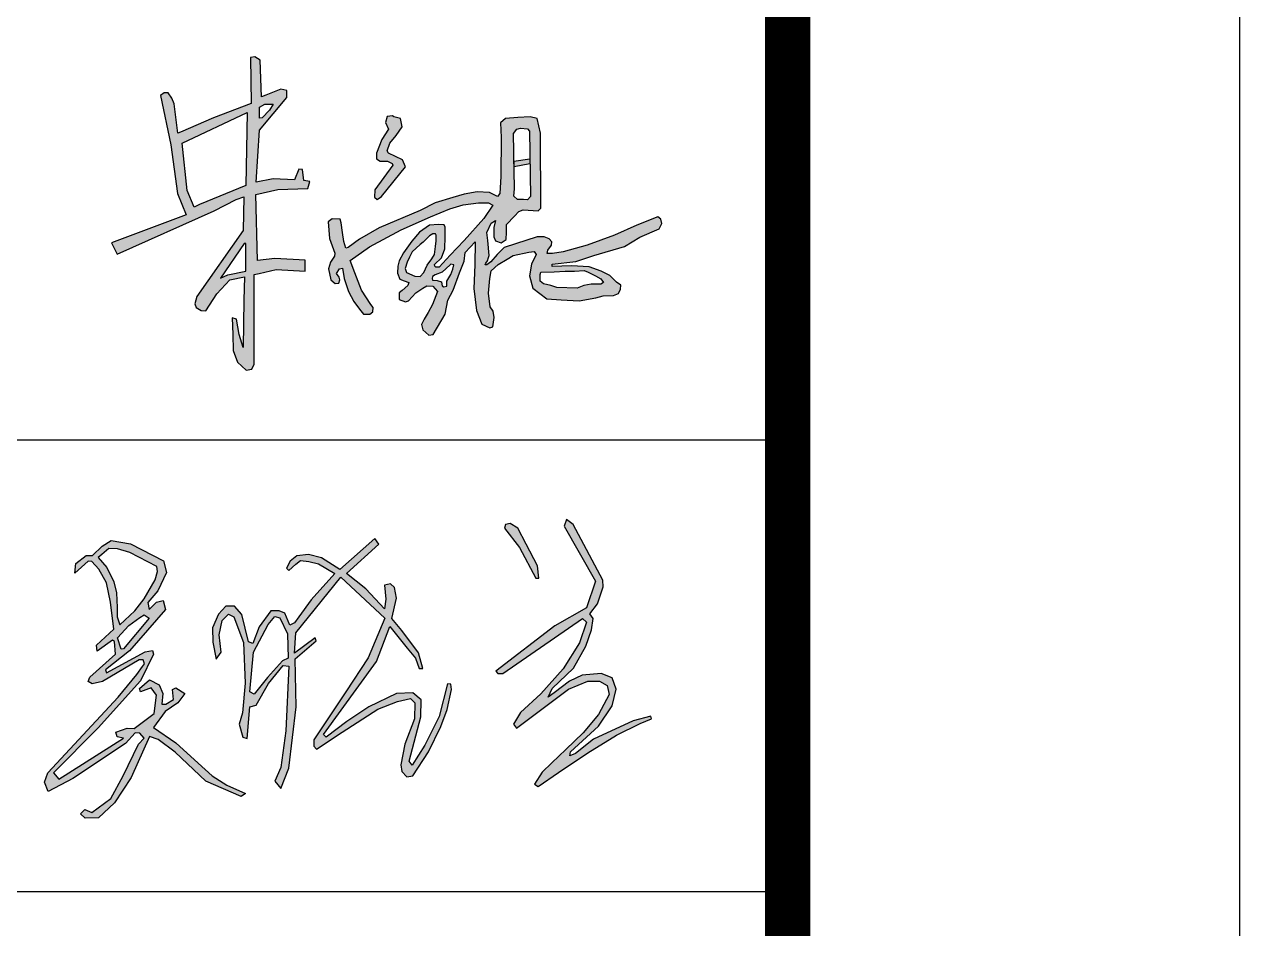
# Model space of a CAD drawing. Extents: x 1162612 to 1711260, y -157368 to 197905.
# Drawn here: x 1675949 to 1678638, y 175086 to 177089 of the extents above; entities that cross this region are included whole.
import ezdxf

# ---------------------------------------------------------------- set-up
doc = ezdxf.new("R2010")
doc.units = 0
doc.header["$LTSCALE"] = 1000
doc.header["$MEASUREMENT"] = 0
doc.layers.get('0').update_dxf_attribs({"linetype": 'CONTINUOUS'})
doc.layers.add('PUB_TITLE', color=4, linetype='CONTINUOUS')
doc.layers.add('TEL_TITLE', color=7, linetype='CONTINUOUS')

msp = doc.modelspace()

# ---------------------------------------------------------------- hatches: boundary and pattern name
h = msp.add_hatch(color=7)
h.paths.add_polyline_path([(1676461.5, 176712.2), (1676509.8, 176722.9), (1676576.2, 176725.3), (1676580.6, 176741), (1676567.2, 176743), (1676564.6, 176767.7), (1676556.8, 176767.8), (1676546.9, 176744.2), (1676499.4, 176746.9), (1676462.4, 176739.1), (1676469.2, 176854.8), (1676529.7, 176926.9), (1676530, 176941.9), (1676516.3, 176945.1), (1676483.1, 176931.6), (1676473.7, 176927.9), (1676471.2, 177009.7), (1676459, 177016.9), (1676449.8, 177015.2), (1676451.3, 176913.7), (1676367.6, 176882.1), (1676294.5, 176850.1), (1676288.7, 176848.1), (1676280.3, 176912.4), (1676275.2, 176925), (1676267.4, 176936.8), (1676258.3, 176937.4), (1676250.6, 176931.5), (1676273.3, 176822), (1676287.7, 176714.3), (1676307.2, 176667), (1676142.2, 176605.2), (1676154.7, 176579.7), (1676369, 176675.5), (1676417.8, 176700.7), (1676435.1, 176706.5), (1676433.1, 176632.6), (1676330.5, 176486), (1676326.4, 176470), (1676329.1, 176462), (1676340.1, 176455.2), (1676350.5, 176454.3), (1676374.7, 176492.4), (1676404.1, 176523), (1676436.6, 176530), (1676434.7, 176477.8), (1676433, 176372.9), (1676424.1, 176401.7), (1676418.7, 176436.2), (1676409.2, 176439), (1676410.2, 176402.3), (1676411.2, 176366.3), (1676421.1, 176340.7), (1676439.6, 176323), (1676452.2, 176325.1), (1676458, 176336.2), (1676457.3, 176534.5), (1676469, 176537), (1676506.3, 176546), (1676570.2, 176542.5), (1676570.2, 176566.3), (1676503.5, 176570), (1676465.3, 176565.9)])
h.paths.add_polyline_path([(1676439, 176731.6), (1676336.4, 176689.8), (1676324.7, 176684.1), (1676309.5, 176720.7), (1676298.3, 176825.7), (1676442.2, 176893.3)], flags=16)
h.paths.add_polyline_path([(1676439, 176603.3), (1676439, 176542.1), (1676399.5, 176534.3), (1676383.1, 176526.7), (1676435.5, 176603.3)], flags=16)
h.paths.add_polyline_path([(1676469.2, 176881), (1676469.2, 176905.4), (1676481.1, 176911.9), (1676500, 176911.9), (1676491.7, 176898.5), (1676475.1, 176881.4)], flags=16)
h = msp.add_hatch(color=7)
h.paths.add_polyline_path([(1677052.8, 176678.1), (1677086.4, 176676.1), (1677092.3, 176681.9), (1677091, 176848), (1677084, 176880.5), (1677068, 176884), (1677040.9, 176882.7), (1677013.8, 176879.9), (1677002.4, 176870.8), (1677004.3, 176838.5), (1677003.8, 176751.5), (1677001.1, 176714.3), (1676996.4, 176707.3), (1676978.6, 176716.7), (1676951, 176718.2), (1676922.3, 176712.7), (1676896.9, 176705.5), (1676858.5, 176693.5), (1676824.9, 176676.8), (1676734.1, 176638.1), (1676690.8, 176613.3), (1676666, 176594.8), (1676660.8, 176593), (1676656.1, 176608.1), (1676653.2, 176627.6), (1676650.1, 176649.3), (1676648.3, 176657.5), (1676630, 176657.9), (1676621.2, 176651.2), (1676624.4, 176614.6), (1676635.9, 176582.3), (1676635.7, 176575.4), (1676626.2, 176562.5), (1676622, 176547.7), (1676627.3, 176523.3), (1676637.1, 176514.9), (1676644.7, 176515.5), (1676647.5, 176523.1), (1676645.8, 176528.9), (1676639.7, 176537.1), (1676646.3, 176547.4), (1676653, 176548.8), (1676656.6, 176526), (1676666.7, 176496.9), (1676678.2, 176475.1), (1676690.5, 176458), (1676699.8, 176447.4), (1676713.3, 176446.7), (1676720.2, 176452.2), (1676720.6, 176461.5), (1676715.7, 176468.4), (1676695.1, 176500), (1676680.2, 176538.2), (1676669.9, 176566.2), (1676712.8, 176596), (1676782.6, 176633.9), (1676847.6, 176662.3), (1676890.4, 176680.4), (1676919.8, 176688.9), (1676954.2, 176693.9), (1676976.2, 176693.9), (1676986.1, 176688.6), (1676965.5, 176658.8), (1676922.3, 176609.9), (1676891.1, 176577.6), (1676866.7, 176551), (1676859.8, 176551.3), (1676857.7, 176553.6), (1676857, 176556.9), (1676872.2, 176571.6), (1676879.2, 176591.7), (1676879.9, 176618.5), (1676880.1, 176639.4), (1676877.8, 176644.7), (1676865.8, 176645.6), (1676845.5, 176644.2), (1676823.8, 176628.9), (1676806.7, 176608.8), (1676787.9, 176583), (1676778.4, 176565), (1676775.9, 176553.5), (1676774.9, 176537.8), (1676779.6, 176524.3), (1676789.4, 176520.6), (1676800.1, 176517), (1676797.7, 176510.3), (1676785.3, 176499.8), (1676778.3, 176494.1), (1676778.8, 176479.5), (1676792.3, 176474.6), (1676799.5, 176476.8), (1676815.2, 176494.2), (1676830.6, 176504.9), (1676839.6, 176509.7), (1676852.8, 176508.9), (1676863, 176497.5), (1676852.3, 176468.8), (1676842.8, 176450.4), (1676833.6, 176436), (1676828.1, 176424), (1676830.6, 176412), (1676843.8, 176400.8), (1676853.8, 176402.1), (1676880.4, 176446.7), (1676886.4, 176477.8), (1676898, 176499.9), (1676912, 176538.9), (1676922.3, 176564.4), (1676924.6, 176583.6), (1676946.9, 176607.3), (1676946, 176555.9), (1676943.4, 176503.5), (1676949.4, 176455.2), (1676961.2, 176425.2), (1676979.4, 176416.7), (1676985.6, 176419), (1676988.4, 176439.3), (1676986.2, 176454), (1676979.6, 176463.3), (1676976, 176493.2), (1676978.8, 176525.8), (1676982.4, 176542.9), (1676997.8, 176556.9), (1677017.4, 176568.6), (1677030.9, 176577.3), (1677065.4, 176584.6), (1677077.4, 176585.7), (1677081.3, 176579.4), (1677071, 176557.4), (1677067.1, 176531.6), (1677074.5, 176504.7), (1677105.4, 176481.3), (1677137.3, 176478.8), (1677176.6, 176476.7), (1677213.8, 176483.4), (1677230.1, 176487.4), (1677252.4, 176488.4), (1677263.8, 176493), (1677268, 176502.6), (1677268.6, 176511.4), (1677259.3, 176517.9), (1677244.4, 176532.9), (1677225.1, 176542.5), (1677199.2, 176552), (1677159.6, 176554.3), (1677116.8, 176552.7), (1677117, 176557.7), (1677169.1, 176563.5), (1677209.4, 176576.6), (1677277.3, 176597.1), (1677311.2, 176617.3), (1677354.1, 176636), (1677360, 176648), (1677357.3, 176657.7), (1677350.6, 176662.2), (1677304, 176643.8), (1677255.2, 176622.3), (1677194.7, 176600), (1677141, 176585.2), (1677117.7, 176581.6), (1677106.1, 176581.2), (1677107.3, 176589), (1677115.2, 176600.1), (1677116.6, 176607.4), (1677110.6, 176613.6), (1677099.3, 176618), (1677083.6, 176618), (1677035.7, 176602.5), (1677011.1, 176594.5), (1676995.1, 176579), (1676981.1, 176563), (1676972.6, 176556.4), (1676969.1, 176556.6), (1676970.5, 176560.2), (1676973.6, 176565.2), (1676976.2, 176572.4), (1676977.9, 176576.6), (1676974.5, 176609.8), (1676972.3, 176628.2), (1676982, 176648.6), (1676991.5, 176654.1), (1676987.7, 176638.7), (1676988.2, 176618), (1676991.7, 176609.6), (1677003.9, 176605.1), (1677014.9, 176612.3), (1677015.9, 176628.7), (1677015.9, 176645.7), (1677033.8, 176664.1), (1677043.5, 176674.1)])
h.paths.add_polyline_path([(1677032, 176708.3), (1677033.7, 176724.8), (1677031.2, 176846.7), (1677039.2, 176856.8), (1677046.7, 176858.8), (1677062.2, 176857.5), (1677066.8, 176852.2), (1677068.8, 176707.2), (1677062.3, 176700.2), (1677053.3, 176701), (1677040.2, 176700.7)], flags=16)
h.paths.add_polyline_path([(1677091.6, 176540.4), (1677121.7, 176540.8), (1677145.8, 176542.4), (1677166.7, 176542.6), (1677187.9, 176543.4), (1677196.4, 176540.4), (1677212.6, 176532), (1677225, 176525.1), (1677230.3, 176516.8), (1677224.4, 176513.3), (1677203.1, 176513.1), (1677187.3, 176510.7), (1677172.4, 176504.6), (1677127.1, 176506), (1677114.1, 176510.7), (1677097.9, 176514.4), (1677090.2, 176520), (1677090.4, 176534.7)], flags=16)
h.paths.add_polyline_path([(1676860, 176621.6), (1676860.2, 176609.6), (1676858.7, 176597.2), (1676856.7, 176579.5), (1676850.7, 176569.8), (1676840.8, 176555.8), (1676833, 176539.4), (1676824.6, 176530.5), (1676813.4, 176531.4), (1676794.4, 176539), (1676791.7, 176548.2), (1676796.2, 176561.9), (1676801.1, 176573.3), (1676806.9, 176585), (1676824.9, 176601.4), (1676831.4, 176606.1), (1676837.6, 176612.6), (1676845.9, 176620.8), (1676852.9, 176624.7), (1676858.6, 176624.8)], flags=16)
h.paths.add_polyline_path([(1676899.1, 176556.2), (1676897.5, 176547), (1676892.7, 176534.7), (1676884.3, 176520.2), (1676883.7, 176509), (1676877.3, 176507.8), (1676873.9, 176509.6), (1676872.7, 176513.3), (1676872.3, 176518.4), (1676862.6, 176521.3), (1676852.3, 176522.6), (1676851.7, 176526.2), (1676852.2, 176530.2), (1676858.2, 176533.9), (1676873.9, 176540.2), (1676891.2, 176556.3), (1676893, 176557.4)], flags=16)
for points in [[(1676792.5, 176773.4), (1676785.5, 176788.8), (1676754.9, 176803.5), (1676751.7, 176808.4), (1676758.2, 176825.6), (1676772.1, 176842.3), (1676784.8, 176861.8), (1676781.2, 176880.6), (1676766.9, 176884.1), (1676763.8, 176886.1), (1676751.6, 176884.6), (1676748.1, 176871.6), (1676754.6, 176856.4), (1676740.1, 176833.5), (1676728.4, 176803.7), (1676728.5, 176790.8), (1676736.2, 176785.8), (1676753, 176785.8), (1676763.3, 176780.6), (1676764.8, 176776.6), (1676724.4, 176722.6), (1676723.9, 176706.3), (1676729.9, 176700.9), (1676739.1, 176707.6)], [(1677067.7, 176790.9), (1677032.4, 176785.7), (1677032.7, 176773.1), (1677067.8, 176779.7)]]:
    msp.add_hatch(color=7).paths.add_polyline_path(points)
h = msp.add_hatch(color=256)
h.paths.add_polyline_path([(1677163.2, 175981.6), (1677148.9, 175992.6), (1677143.5, 175978), (1677212.8, 175855.7), (1677192.9, 175796.7), (1677122.7, 175756.8), (1676992.5, 175656.7), (1676996.8, 175651.4), (1677007.9, 175651.8), (1677184.1, 175773.2), (1677193.3, 175765), (1677177.3, 175719), (1677141.5, 175661.5), (1677091.6, 175606.1), (1677047.1, 175565), (1677031.6, 175539.4), (1677037.9, 175530.2), (1677102.7, 175579.1), (1677153.1, 175617), (1677195.8, 175634.7), (1677221.9, 175634.7), (1677238.4, 175625.1), (1677243.2, 175604.8), (1677219.5, 175560.8), (1677185.6, 175520.4), (1677146.9, 175483.2), (1677116.3, 175453.8), (1677094.9, 175433.2), (1677078.2, 175406.3), (1677085.9, 175401.5), (1677130.9, 175431.9), (1677195.8, 175475.9), (1677259.4, 175515), (1677311.7, 175540.4), (1677336.8, 175551.2), (1677335.7, 175557.3), (1677296.4, 175546.8), (1677208.6, 175505.8), (1677168.6, 175474), (1677156.4, 175468.9), (1677157.7, 175478), (1677219.8, 175535), (1677249.6, 175580), (1677258.8, 175617.1), (1677250, 175641.9), (1677225.6, 175651.7), (1677183.5, 175648), (1677155.7, 175634.7), (1677121.1, 175609), (1677108.2, 175599.4), (1677117.1, 175618.5), (1677163.9, 175663.5), (1677191.7, 175711.8), (1677203.9, 175748.1), (1677207.6, 175773.5), (1677200.2, 175783.3), (1677217.2, 175805.9), (1677229.7, 175843.5), (1677229, 175858)])
h.paths.add_polyline_path([(1677023.9, 175983.4), (1677013.5, 175981.5), (1677011.3, 175973.3), (1677044.6, 175930.6), (1677080.6, 175862.6), (1677087.3, 175862.6), (1677084.6, 175889.5), (1677059.5, 175937.7), (1677041.1, 175973)], flags=17)
h.paths.add_polyline_path([(1676487.3, 175642.7), (1676457.5, 175605.5), (1676447.9, 175611), (1676456.5, 175698.6), (1676488.9, 175759.8), (1676503.6, 175777.8), (1676514.6, 175774.6), (1676531.3, 175739.1), (1676533.1, 175685.6), (1676520, 175679.2)], flags=16)
h.paths.add_polyline_path([(1676366.1, 175720.9), (1676373.3, 175683.1), (1676384.7, 175698.9), (1676380.2, 175737), (1676387.1, 175769.1), (1676400.5, 175782.9), (1676412.9, 175777), (1676434.1, 175720.2), (1676437.6, 175630.2), (1676432.1, 175564.2), (1676424.2, 175539), (1676432.6, 175510.4), (1676442.5, 175507.4), (1676448, 175577.6), (1676462.3, 175581), (1676489.5, 175629), (1676521.7, 175669.5), (1676534.1, 175667.5), (1676527.6, 175524.2), (1676516.7, 175443.4), (1676503.4, 175413.3), (1676516.7, 175396.9), (1676534, 175441.9), (1676550.4, 175577.6), (1676548.1, 175683.8), (1676594.9, 175724), (1676592.8, 175730.2), (1676547, 175696.3), (1676550.1, 175741.6), (1676649.6, 175864.8), (1676746.9, 175773.8), (1676710, 175685.8), (1676660.3, 175610.9), (1676589.8, 175504.7), (1676589.9, 175490.7), (1676595.3, 175483.9), (1676652.6, 175521.3), (1676731.2, 175572.6), (1676774.7, 175589.7), (1676803.9, 175595.8), (1676813, 175586.3), (1676812.3, 175551.1), (1676791.2, 175495.2), (1676782.4, 175449.3), (1676784.7, 175434.4), (1676795.4, 175422.9), (1676808.4, 175425.2), (1676843.2, 175478), (1676870.4, 175534.3), (1676884.4, 175571.5), (1676894.2, 175616.3), (1676892.7, 175628), (1676885.5, 175628.7), (1676866.7, 175556.4), (1676835, 175492.5), (1676807.5, 175448.2), (1676800.4, 175457.6), (1676826.7, 175555.3), (1676827.1, 175592.9), (1676809, 175608.8), (1676772.5, 175606.9), (1676711.1, 175577.5), (1676662.4, 175544.8), (1676617.2, 175510.5), (1676610.9, 175516.6), (1676728, 175677.7), (1676758, 175755.8), (1676796.5, 175707.8), (1676814.5, 175685.3), (1676822.6, 175662.4), (1676830.9, 175662.4), (1676821.3, 175696.9), (1676784.5, 175746.8), (1676762.5, 175773.4), (1676772.6, 175818.3), (1676768.4, 175841.6), (1676759.3, 175849.9), (1676746.4, 175847), (1676749.3, 175815.8), (1676746.4, 175794.6), (1676704.8, 175838.6), (1676662.2, 175872.9), (1676733.6, 175937.5), (1676724.5, 175950.3), (1676647.4, 175881.5), (1676606.7, 175907.9), (1676577.9, 175914.7), (1676552.4, 175912.2), (1676537.6, 175900), (1676528.9, 175884.5), (1676534, 175879.8), (1676550.2, 175893.2), (1676560.1, 175901.3), (1676578.6, 175899.3), (1676600.2, 175894.1), (1676636.5, 175873.2), (1676584, 175814.8), (1676556.5, 175776.7), (1676547.2, 175763.8), (1676536.8, 175758.6), (1676525.5, 175784.8), (1676513.3, 175790.1), (1676494.4, 175790.1), (1676468.6, 175754.7), (1676454.5, 175718.1), (1676444.9, 175721.2), (1676430.5, 175782.2), (1676413.8, 175800.3), (1676395.1, 175800.6), (1676379, 175782.9), (1676365.4, 175752.4)])
h.paths.add_polyline_path([(1676163.5, 175705.1), (1676155.2, 175730.3), (1676180.2, 175757.8), (1676205, 175775.1), (1676214.3, 175781.6), (1676225.5, 175773.8), (1676168.2, 175706.1)], flags=16)
h.paths.add_polyline_path([(1676154.3, 175777.2), (1676160.1, 175759.4), (1676193.6, 175790.5), (1676214, 175816.4), (1676238.5, 175858.9), (1676243.9, 175877.1), (1676242.2, 175888.1), (1676182.4, 175919.5), (1676155.4, 175927.6), (1676135.9, 175928.1), (1676120.6, 175914.9), (1676112.6, 175908), (1676131.3, 175886.3), (1676146.8, 175854.5), (1676153.4, 175830), (1676154.2, 175797.2)], flags=16)
h.paths.add_polyline_path([(1676090, 175900.2), (1676060.7, 175873.7), (1676063.4, 175895.3), (1676085.7, 175912.4), (1676099.6, 175912.7), (1676121.4, 175933.4), (1676141.2, 175946.1), (1676183.7, 175938.9), (1676257.2, 175900.9), (1676263.5, 175874.7), (1676244.5, 175834.2), (1676222.2, 175808.5), (1676225.4, 175793), (1676241.7, 175809.2), (1676256, 175813.2), (1676261.8, 175793), (1676181.6, 175701.8), (1676129, 175659.3), (1676131.2, 175652.8), (1676216.6, 175699.2), (1676232.8, 175702.2), (1676235, 175694.4), (1676205.9, 175634.9), (1676112.4, 175531.1), (1676014, 175431.7), (1676025.6, 175417.4), (1676168.5, 175508.6), (1676154.8, 175511.3), (1676151.5, 175521.7), (1676176.8, 175530.5), (1676192.2, 175530), (1676236.7, 175562.9), (1676241.6, 175603.6), (1676229.5, 175619.5), (1676206.5, 175610.7), (1676204.3, 175618.4), (1676226.2, 175637.1), (1676247.7, 175626.1), (1676255.4, 175606.9), (1676253.2, 175583.3), (1676262, 175583.8), (1676279, 175594.2), (1676276.8, 175616.2), (1676284, 175619.5), (1676304.3, 175607.4), (1676288.9, 175586.6), (1676260.9, 175567.3), (1676235, 175532.2), (1676284.5, 175497.6), (1676334, 175453.1), (1676365, 175425.2), (1676397.3, 175404), (1676438.6, 175385.8), (1676428.7, 175379.3), (1676350.6, 175412.8), (1676283, 175477.6), (1676245.6, 175505), (1676226.4, 175512.2), (1676185.7, 175421.5), (1676148.3, 175365), (1676112.9, 175332.2), (1676083.6, 175331.4), (1676073.6, 175340.6), (1676083.2, 175350.6), (1676098.6, 175343.7), (1676140.2, 175374.9), (1676168, 175424.8), (1676201.9, 175495.2), (1676214.2, 175508.3), (1676205, 175519.4), (1676194.2, 175519.8), (1676173, 175496.3), (1676056.7, 175419), (1676001.6, 175390.5), (1675993.5, 175410.5), (1676001.2, 175431.3), (1676156.4, 175598.9), (1676197.7, 175649.5), (1676210.3, 175666.6), (1676215, 175672.9), (1676212.4, 175681.5), (1676203.3, 175681.9), (1676121.9, 175633.6), (1676099.5, 175628.5), (1676090.7, 175633.9), (1676093.8, 175643.1), (1676150.9, 175694.2), (1676148.9, 175722.2), (1676143.9, 175725.5), (1676110.5, 175701.2), (1676108.5, 175714.2), (1676146.9, 175749.5), (1676140.1, 175809.6), (1676131, 175852.2), (1676114, 175882.4), (1676098.5, 175899.4)])

# ---------------------------------------------------------------- linework, layer by layer
for p, q in [((1677023.9, 175983.4), (1677013.5, 175981.5)), ((1677041.1, 175973), (1677023.9, 175983.4)), ((1677148.9, 175992.6), (1677143.5, 175978)), ((1677163.2, 175981.6), (1677148.9, 175992.6)), ((1677013.5, 175981.5), (1677011.3, 175973.3)), ((1677011.3, 175973.3), (1677044.6, 175930.6)), ((1677059.5, 175937.7), (1677041.1, 175973)), ((1677143.5, 175978), (1677212.8, 175855.7)), ((1677229, 175858), (1677163.2, 175981.6)), ((1676099.6, 175912.7), (1676121.4, 175933.4)), ((1676121.4, 175933.4), (1676141.2, 175946.1)), ((1676141.2, 175946.1), (1676183.7, 175938.9)), ((1676183.7, 175938.9), (1676257.2, 175900.9)), ((1676724.5, 175950.3), (1676647.4, 175881.5)), ((1676662.2, 175872.9), (1676733.6, 175937.5)), ((1676733.6, 175937.5), (1676724.5, 175950.3)), ((1677044.6, 175930.6), (1677080.6, 175862.6)), ((1677084.6, 175889.5), (1677059.5, 175937.7)), ((1676063.4, 175895.3), (1676085.7, 175912.4)), ((1676085.7, 175912.4), (1676099.6, 175912.7)), ((1676120.6, 175914.9), (1676112.6, 175908)), ((1676112.6, 175908), (1676131.3, 175886.3)), ((1676135.9, 175928.1), (1676120.6, 175914.9)), ((1676155.4, 175927.6), (1676135.9, 175928.1)), ((1676182.4, 175919.5), (1676155.4, 175927.6)), ((1676242.2, 175888.1), (1676182.4, 175919.5)), ((1676552.4, 175912.2), (1676537.6, 175900)), ((1676577.9, 175914.7), (1676552.4, 175912.2)), ((1676606.7, 175907.9), (1676577.9, 175914.7)), ((1676647.4, 175881.5), (1676606.7, 175907.9)), ((1676090, 175900.2), (1676060.7, 175873.7)), ((1676060.7, 175873.7), (1676063.4, 175895.3)), ((1676098.5, 175899.4), (1676090, 175900.2)), ((1676114, 175882.4), (1676098.5, 175899.4)), ((1676131, 175852.2), (1676114, 175882.4)), ((1676131.3, 175886.3), (1676146.8, 175854.5)), ((1676238.5, 175858.9), (1676243.9, 175877.1)), ((1676243.9, 175877.1), (1676242.2, 175888.1)), ((1676257.2, 175900.9), (1676263.5, 175874.7)), ((1676537.6, 175900), (1676528.9, 175884.5)), ((1676528.9, 175884.5), (1676534, 175879.8)), ((1676534, 175879.8), (1676550.2, 175893.2)), ((1676550.2, 175893.2), (1676560.1, 175901.3)), ((1676560.1, 175901.3), (1676578.6, 175899.3)), ((1676578.6, 175899.3), (1676600.2, 175894.1)), ((1676600.2, 175894.1), (1676636.5, 175873.2)), ((1677087.3, 175862.6), (1677084.6, 175889.5)), ((1676140.1, 175809.6), (1676131, 175852.2)), ((1676146.8, 175854.5), (1676153.4, 175830)), ((1676214, 175816.4), (1676238.5, 175858.9)), ((1676263.5, 175874.7), (1676244.5, 175834.2)), ((1676550.1, 175741.6), (1676649.6, 175864.8)), ((1676636.5, 175873.2), (1676584, 175814.8)), ((1676649.6, 175864.8), (1676746.9, 175773.8)), ((1676704.8, 175838.6), (1676662.2, 175872.9)), ((1676759.3, 175849.9), (1676746.4, 175847)), ((1676768.4, 175841.6), (1676759.3, 175849.9)), ((1677080.6, 175862.6), (1677087.3, 175862.6)), ((1677212.8, 175855.7), (1677192.9, 175796.7)), ((1677229.7, 175843.5), (1677229, 175858)), ((1676153.4, 175830), (1676154.2, 175797.2)), ((1676244.5, 175834.2), (1676222.2, 175808.5)), ((1676746.4, 175794.6), (1676704.8, 175838.6)), ((1676746.4, 175847), (1676749.3, 175815.8)), ((1676772.6, 175818.3), (1676768.4, 175841.6)), ((1677217.2, 175805.9), (1677229.7, 175843.5)), ((1676146.9, 175749.5), (1676140.1, 175809.6)), ((1676154.2, 175797.2), (1676154.3, 175777.2)), ((1676193.6, 175790.5), (1676214, 175816.4)), ((1676222.2, 175808.5), (1676225.4, 175793)), ((1676225.4, 175793), (1676241.7, 175809.2)), ((1676241.7, 175809.2), (1676256, 175813.2)), ((1676256, 175813.2), (1676261.8, 175793)), ((1676395.1, 175800.6), (1676379, 175782.9)), ((1676413.8, 175800.3), (1676395.1, 175800.6)), ((1676430.5, 175782.2), (1676413.8, 175800.3)), ((1676584, 175814.8), (1676556.5, 175776.7)), ((1676749.3, 175815.8), (1676746.4, 175794.6)), ((1676762.5, 175773.4), (1676772.6, 175818.3)), ((1677192.9, 175796.7), (1677122.7, 175756.8)), ((1677200.2, 175783.3), (1677217.2, 175805.9)), ((1676154.3, 175777.2), (1676160.1, 175759.4)), ((1676160.1, 175759.4), (1676193.6, 175790.5)), ((1676225.5, 175773.8), (1676168.2, 175706.1)), ((1676180.2, 175757.8), (1676205, 175775.1)), ((1676261.8, 175793), (1676181.6, 175701.8)), ((1676205, 175775.1), (1676214.3, 175781.6)), ((1676214.3, 175781.6), (1676225.5, 175773.8)), ((1676379, 175782.9), (1676365.4, 175752.4)), ((1676380.2, 175737), (1676387.1, 175769.1)), ((1676387.1, 175769.1), (1676400.5, 175782.9)), ((1676400.5, 175782.9), (1676412.9, 175777)), ((1676412.9, 175777), (1676434.1, 175720.2)), ((1676444.9, 175721.2), (1676430.5, 175782.2)), ((1676494.4, 175790.1), (1676468.6, 175754.7)), ((1676488.9, 175759.8), (1676503.6, 175777.8)), ((1676513.3, 175790.1), (1676494.4, 175790.1)), ((1676503.6, 175777.8), (1676514.6, 175774.6)), ((1676525.5, 175784.8), (1676513.3, 175790.1)), ((1676514.6, 175774.6), (1676531.3, 175739.1)), ((1676536.8, 175758.6), (1676525.5, 175784.8)), ((1676556.5, 175776.7), (1676547.2, 175763.8)), ((1676746.9, 175773.8), (1676710, 175685.8)), ((1676784.5, 175746.8), (1676762.5, 175773.4)), ((1677007.9, 175651.8), (1677184.1, 175773.2)), ((1677184.1, 175773.2), (1677193.3, 175765)), ((1677207.6, 175773.5), (1677200.2, 175783.3)), ((1677203.9, 175748.1), (1677207.6, 175773.5)), ((1676108.5, 175714.2), (1676146.9, 175749.5)), ((1676155.2, 175730.3), (1676180.2, 175757.8)), ((1676365.4, 175752.4), (1676366.1, 175720.9)), ((1676468.6, 175754.7), (1676454.5, 175718.1)), ((1676456.5, 175698.6), (1676488.9, 175759.8)), ((1676547.2, 175763.8), (1676536.8, 175758.6)), ((1676547, 175696.3), (1676550.1, 175741.6)), ((1676728, 175677.7), (1676758, 175755.8)), ((1676758, 175755.8), (1676796.5, 175707.8)), ((1676821.3, 175696.9), (1676784.5, 175746.8)), ((1677122.7, 175756.8), (1676992.5, 175656.7)), ((1677193.3, 175765), (1677177.3, 175719)), ((1677191.7, 175711.8), (1677203.9, 175748.1)), ((1676110.5, 175701.2), (1676108.5, 175714.2)), ((1676143.9, 175725.5), (1676110.5, 175701.2)), ((1676148.9, 175722.2), (1676143.9, 175725.5)), ((1676150.9, 175694.2), (1676148.9, 175722.2)), ((1676163.5, 175705.1), (1676155.2, 175730.3)), ((1676366.1, 175720.9), (1676373.3, 175683.1)), ((1676384.7, 175698.9), (1676380.2, 175737)), ((1676434.1, 175720.2), (1676437.6, 175630.2)), ((1676454.5, 175718.1), (1676444.9, 175721.2)), ((1676531.3, 175739.1), (1676533.1, 175685.6)), ((1676592.8, 175730.2), (1676547, 175696.3)), ((1676548.1, 175683.8), (1676594.9, 175724)), ((1676594.9, 175724), (1676592.8, 175730.2)), ((1677177.3, 175719), (1677141.5, 175661.5)), ((1676093.8, 175643.1), (1676150.9, 175694.2)), ((1676181.6, 175701.8), (1676129, 175659.3)), ((1676131.2, 175652.8), (1676216.6, 175699.2)), ((1676168.2, 175706.1), (1676163.5, 175705.1)), ((1676235, 175694.4), (1676205.9, 175634.9)), ((1676216.6, 175699.2), (1676232.8, 175702.2)), ((1676232.8, 175702.2), (1676235, 175694.4)), ((1676373.3, 175683.1), (1676384.7, 175698.9)), ((1676447.9, 175611), (1676456.5, 175698.6)), ((1676796.5, 175707.8), (1676814.5, 175685.3)), ((1676830.9, 175662.4), (1676821.3, 175696.9)), ((1677163.9, 175663.5), (1677191.7, 175711.8)), ((1676203.3, 175681.9), (1676121.9, 175633.6)), ((1676197.7, 175649.5), (1676210.3, 175666.6)), ((1676212.4, 175681.5), (1676203.3, 175681.9)), ((1676210.3, 175666.6), (1676215, 175672.9)), ((1676215, 175672.9), (1676212.4, 175681.5)), ((1676520, 175679.2), (1676487.3, 175642.7)), ((1676489.5, 175629), (1676521.7, 175669.5)), ((1676533.1, 175685.6), (1676520, 175679.2)), ((1676521.7, 175669.5), (1676534.1, 175667.5)), ((1676534.1, 175667.5), (1676527.6, 175524.2)), ((1676550.4, 175577.6), (1676548.1, 175683.8)), ((1676610.9, 175516.6), (1676728, 175677.7)), ((1676710, 175685.8), (1676660.3, 175610.9)), ((1676814.5, 175685.3), (1676822.6, 175662.4)), ((1676822.6, 175662.4), (1676830.9, 175662.4)), ((1677141.5, 175661.5), (1677091.6, 175606.1)), ((1677117.1, 175618.5), (1677163.9, 175663.5)), ((1676090.7, 175633.9), (1676093.8, 175643.1)), ((1676099.5, 175628.5), (1676090.7, 175633.9)), ((1676121.9, 175633.6), (1676099.5, 175628.5)), ((1676205.9, 175634.9), (1676112.4, 175531.1)), ((1676129, 175659.3), (1676131.2, 175652.8)), ((1676156.4, 175598.9), (1676197.7, 175649.5)), ((1676204.3, 175618.4), (1676226.2, 175637.1)), ((1676226.2, 175637.1), (1676247.7, 175626.1)), ((1676487.3, 175642.7), (1676457.5, 175605.5)), ((1676992.5, 175656.7), (1676996.8, 175651.4)), ((1676996.8, 175651.4), (1677007.9, 175651.8)), ((1677155.7, 175634.7), (1677121.1, 175609)), ((1677153.1, 175617), (1677195.8, 175634.7)), ((1677183.5, 175648), (1677155.7, 175634.7)), ((1677225.6, 175651.7), (1677183.5, 175648)), ((1677195.8, 175634.7), (1677221.9, 175634.7)), ((1677221.9, 175634.7), (1677238.4, 175625.1)), ((1677250, 175641.9), (1677225.6, 175651.7)), ((1677258.8, 175617.1), (1677250, 175641.9)), ((1676206.5, 175610.7), (1676204.3, 175618.4)), ((1676229.5, 175619.5), (1676206.5, 175610.7)), ((1676206.5, 175610.7), (1676206.5, 175610.7)), ((1676241.6, 175603.6), (1676229.5, 175619.5)), ((1676247.7, 175626.1), (1676255.4, 175606.9)), ((1676255.4, 175606.9), (1676253.2, 175583.3)), ((1676276.8, 175616.2), (1676284, 175619.5)), ((1676279, 175594.2), (1676276.8, 175616.2)), ((1676284, 175619.5), (1676304.3, 175607.4)), ((1676304.3, 175607.4), (1676288.9, 175586.6)), ((1676437.6, 175630.2), (1676432.1, 175564.2)), ((1676457.5, 175605.5), (1676447.9, 175611)), ((1676462.3, 175581), (1676489.5, 175629)), ((1676660.3, 175610.9), (1676589.8, 175504.7)), ((1676772.5, 175606.9), (1676711.1, 175577.5)), ((1676809, 175608.8), (1676772.5, 175606.9)), ((1676827.1, 175592.9), (1676809, 175608.8)), ((1676885.5, 175628.7), (1676866.7, 175556.4)), ((1676884.4, 175571.5), (1676894.2, 175616.3)), ((1676892.7, 175628), (1676885.5, 175628.7)), ((1676894.2, 175616.3), (1676892.7, 175628)), ((1677091.6, 175606.1), (1677047.1, 175565)), ((1677102.7, 175579.1), (1677153.1, 175617)), ((1677108.2, 175599.4), (1677117.1, 175618.5)), ((1677121.1, 175609), (1677108.2, 175599.4)), ((1677238.4, 175625.1), (1677243.2, 175604.8)), ((1677249.6, 175580), (1677258.8, 175617.1)), ((1676001.2, 175431.3), (1676156.4, 175598.9)), ((1676236.7, 175562.9), (1676241.6, 175603.6)), ((1676253.2, 175583.3), (1676262, 175583.8)), ((1676288.9, 175586.6), (1676260.9, 175567.3)), ((1676262, 175583.8), (1676279, 175594.2)), ((1676448, 175577.6), (1676462.3, 175581)), ((1676731.2, 175572.6), (1676774.7, 175589.7)), ((1676774.7, 175589.7), (1676803.9, 175595.8)), ((1676803.9, 175595.8), (1676813, 175586.3)), ((1676813, 175586.3), (1676812.3, 175551.1)), ((1676826.7, 175555.3), (1676827.1, 175592.9)), ((1677037.9, 175530.2), (1677102.7, 175579.1)), ((1677243.2, 175604.8), (1677219.5, 175560.8)), ((1677219.8, 175535), (1677249.6, 175580)), ((1676192.2, 175530), (1676236.7, 175562.9)), ((1676260.9, 175567.3), (1676235, 175532.2)), ((1676432.1, 175564.2), (1676424.2, 175539)), ((1676442.5, 175507.4), (1676448, 175577.6)), ((1676534, 175441.9), (1676550.4, 175577.6)), ((1676652.6, 175521.3), (1676731.2, 175572.6)), ((1676711.1, 175577.5), (1676662.4, 175544.8)), ((1676800.4, 175457.6), (1676826.7, 175555.3)), ((1676866.7, 175556.4), (1676835, 175492.5)), ((1676870.4, 175534.3), (1676884.4, 175571.5)), ((1677047.1, 175565), (1677031.6, 175539.4)), ((1677219.5, 175560.8), (1677185.6, 175520.4)), ((1677335.7, 175557.3), (1677296.4, 175546.8)), ((1677336.8, 175551.2), (1677335.7, 175557.3)), ((1676112.4, 175531.1), (1676014, 175431.7)), ((1676151.5, 175521.7), (1676176.8, 175530.5)), ((1676176.8, 175530.5), (1676192.2, 175530)), ((1676235, 175532.2), (1676284.5, 175497.6)), ((1676424.2, 175539), (1676432.6, 175510.4)), ((1676662.4, 175544.8), (1676617.2, 175510.5)), ((1676812.3, 175551.1), (1676791.2, 175495.2)), ((1676843.2, 175478), (1676870.4, 175534.3)), ((1677031.6, 175539.4), (1677037.9, 175530.2)), ((1677157.7, 175478), (1677219.8, 175535)), ((1677296.4, 175546.8), (1677208.6, 175505.8)), ((1677259.4, 175515), (1677311.7, 175540.4)), ((1677311.7, 175540.4), (1677336.8, 175551.2)), ((1676025.6, 175417.4), (1676168.5, 175508.6)), ((1676154.8, 175511.3), (1676151.5, 175521.7)), ((1676168.5, 175508.6), (1676154.8, 175511.3)), ((1676194.2, 175519.8), (1676173, 175496.3)), ((1676226.4, 175512.2), (1676185.7, 175421.5)), ((1676205, 175519.4), (1676194.2, 175519.8)), ((1676201.9, 175495.2), (1676214.2, 175508.3)), ((1676214.2, 175508.3), (1676205, 175519.4)), ((1676245.6, 175505), (1676226.4, 175512.2)), ((1676283, 175477.6), (1676245.6, 175505)), ((1676432.6, 175510.4), (1676442.5, 175507.4)), ((1676527.6, 175524.2), (1676516.7, 175443.4)), ((1676589.8, 175504.7), (1676589.9, 175490.7)), ((1676595.3, 175483.9), (1676652.6, 175521.3)), ((1676617.2, 175510.5), (1676610.9, 175516.6)), ((1677185.6, 175520.4), (1677146.9, 175483.2)), ((1677208.6, 175505.8), (1677168.6, 175474)), ((1677195.8, 175475.9), (1677259.4, 175515)), ((1676173, 175496.3), (1676056.7, 175419)), ((1676168, 175424.8), (1676201.9, 175495.2)), ((1676350.6, 175412.8), (1676283, 175477.6)), ((1676284.5, 175497.6), (1676334, 175453.1)), ((1676589.9, 175490.7), (1676595.3, 175483.9)), ((1676791.2, 175495.2), (1676782.4, 175449.3)), ((1676835, 175492.5), (1676807.5, 175448.2)), ((1676808.4, 175425.2), (1676843.2, 175478)), ((1677146.9, 175483.2), (1677116.3, 175453.8)), ((1677130.9, 175431.9), (1677195.8, 175475.9)), ((1677156.4, 175468.9), (1677157.7, 175478)), ((1677168.6, 175474), (1677156.4, 175468.9)), ((1676334, 175453.1), (1676365, 175425.2)), ((1676782.4, 175449.3), (1676784.7, 175434.4)), ((1676807.5, 175448.2), (1676800.4, 175457.6)), ((1677116.3, 175453.8), (1677094.9, 175433.2)), ((1675993.5, 175410.5), (1676001.2, 175431.3)), ((1676056.7, 175419), (1676001.6, 175390.5)), ((1676014, 175431.7), (1676025.6, 175417.4)), ((1676140.2, 175374.9), (1676168, 175424.8)), ((1676185.7, 175421.5), (1676148.3, 175365)), ((1676365, 175425.2), (1676397.3, 175404)), ((1676516.7, 175443.4), (1676503.4, 175413.3)), ((1676516.7, 175396.9), (1676534, 175441.9)), ((1676784.7, 175434.4), (1676795.4, 175422.9)), ((1676795.4, 175422.9), (1676808.4, 175425.2)), ((1677094.9, 175433.2), (1677078.2, 175406.3)), ((1677085.9, 175401.5), (1677130.9, 175431.9)), ((1676001.6, 175390.5), (1675993.5, 175410.5)), ((1676428.7, 175379.3), (1676350.6, 175412.8)), ((1676397.3, 175404), (1676438.6, 175385.8)), ((1676503.4, 175413.3), (1676516.7, 175396.9)), ((1677078.2, 175406.3), (1677085.9, 175401.5)), ((1676098.6, 175343.7), (1676140.2, 175374.9)), ((1676148.3, 175365), (1676112.9, 175332.2)), ((1676438.6, 175385.8), (1676428.7, 175379.3)), ((1676073.6, 175340.6), (1676083.2, 175350.6)), ((1676083.6, 175331.4), (1676073.6, 175340.6)), ((1676083.2, 175350.6), (1676098.6, 175343.7)), ((1676112.9, 175332.2), (1676083.6, 175331.4))]:
    msp.add_line(p, q)
for points in [[(1676436.6, 176530), (1676434.7, 176477.8), (1676433, 176372.9), (1676424.1, 176401.7), (1676418.7, 176436.2), (1676409.2, 176439), (1676410.2, 176402.3), (1676411.2, 176366.3), (1676421.1, 176340.7), (1676439.6, 176323), (1676452.2, 176325.1), (1676458, 176336.2), (1676457.3, 176534.5), (1676469, 176537), (1676506.3, 176546), (1676570.2, 176542.5), (1676570.2, 176566.3), (1676503.5, 176570), (1676465.3, 176565.9), (1676461.5, 176712.2), (1676509.8, 176722.9), (1676576.2, 176725.3), (1676580.6, 176741), (1676567.2, 176743), (1676564.6, 176767.7), (1676556.8, 176767.8), (1676546.9, 176744.2), (1676499.4, 176746.9), (1676462.4, 176739.1), (1676469.2, 176854.8), (1676529.7, 176926.9), (1676530, 176941.9), (1676516.3, 176945.1), (1676483.1, 176931.6), (1676473.7, 176927.9), (1676471.2, 177009.7), (1676459, 177016.9), (1676449.8, 177015.2), (1676451.3, 176913.7), (1676367.6, 176882.1), (1676294.5, 176850.1), (1676288.7, 176848.1), (1676280.3, 176912.4), (1676275.2, 176925), (1676267.4, 176936.8), (1676258.3, 176937.4), (1676250.6, 176931.5), (1676273.3, 176822), (1676287.7, 176714.3), (1676307.2, 176667), (1676142.2, 176605.2), (1676154.7, 176579.7), (1676369, 176675.5), (1676417.8, 176700.7), (1676435.1, 176706.5), (1676433.1, 176632.6), (1676330.5, 176486), (1676326.4, 176470), (1676329.1, 176462), (1676340.1, 176455.2), (1676350.5, 176454.3), (1676374.7, 176492.4), (1676404.1, 176523)], [(1676648.3, 176657.5), (1676630, 176657.9), (1676621.2, 176651.2), (1676624.4, 176614.6), (1676635.9, 176582.3), (1676635.7, 176575.4), (1676626.2, 176562.5), (1676622, 176547.7), (1676627.3, 176523.3), (1676637.1, 176514.9), (1676644.7, 176515.5), (1676647.5, 176523.1), (1676645.8, 176528.9), (1676639.7, 176537.1), (1676646.3, 176547.4), (1676653, 176548.8), (1676656.6, 176526), (1676666.7, 176496.9), (1676678.2, 176475.1), (1676690.5, 176458), (1676699.8, 176447.4), (1676713.3, 176446.7), (1676720.2, 176452.2), (1676720.6, 176461.5), (1676715.7, 176468.4), (1676695.1, 176500), (1676680.2, 176538.2), (1676669.9, 176566.2), (1676712.8, 176596), (1676782.6, 176633.9), (1676847.6, 176662.3), (1676890.4, 176680.4), (1676919.8, 176688.9), (1676954.2, 176693.9), (1676976.2, 176693.9), (1676986.1, 176688.6), (1676965.5, 176658.8), (1676922.3, 176609.9), (1676891.1, 176577.6), (1676866.7, 176551), (1676859.8, 176551.3), (1676857.7, 176553.6), (1676857, 176556.9), (1676872.2, 176571.6), (1676879.2, 176591.7), (1676879.9, 176618.5), (1676880.1, 176639.4), (1676877.8, 176644.7), (1676865.8, 176645.6), (1676845.5, 176644.2), (1676823.8, 176628.9), (1676806.7, 176608.8), (1676787.9, 176583), (1676778.4, 176565), (1676775.9, 176553.5), (1676774.9, 176537.8), (1676779.6, 176524.3), (1676789.4, 176520.6), (1676800.1, 176517), (1676797.7, 176510.3), (1676785.3, 176499.8), (1676778.3, 176494.1), (1676778.8, 176479.5), (1676792.3, 176474.6), (1676799.5, 176476.8), (1676815.2, 176494.2), (1676830.6, 176504.9), (1676839.6, 176509.7), (1676852.8, 176508.9), (1676863, 176497.5), (1676852.3, 176468.8), (1676842.8, 176450.4), (1676833.6, 176436), (1676828.1, 176424), (1676830.6, 176412), (1676843.8, 176400.8), (1676853.8, 176402.1), (1676880.4, 176446.7), (1676886.4, 176477.8), (1676898, 176499.9), (1676912, 176538.9), (1676922.3, 176564.4), (1676924.6, 176583.6), (1676946.9, 176607.3), (1676946, 176555.9), (1676943.4, 176503.5), (1676949.4, 176455.2), (1676961.2, 176425.2), (1676979.4, 176416.7), (1676985.6, 176419), (1676988.4, 176439.3), (1676986.2, 176454), (1676979.6, 176463.3), (1676976, 176493.2), (1676978.8, 176525.8), (1676982.4, 176542.9), (1676997.8, 176556.9), (1677017.4, 176568.6), (1677030.9, 176577.3), (1677065.4, 176584.6), (1677077.4, 176585.7), (1677081.3, 176579.4), (1677071, 176557.4), (1677067.1, 176531.6), (1677074.5, 176504.7), (1677105.4, 176481.3), (1677137.3, 176478.8), (1677176.6, 176476.7), (1677213.8, 176483.4), (1677230.1, 176487.4), (1677252.4, 176488.4), (1677263.8, 176493), (1677268, 176502.6), (1677268.6, 176511.4), (1677259.3, 176517.9), (1677244.4, 176532.9), (1677225.1, 176542.5), (1677199.2, 176552), (1677159.6, 176554.3), (1677116.8, 176552.7), (1677117, 176557.7), (1677169.1, 176563.5), (1677209.4, 176576.6), (1677277.3, 176597.1), (1677311.2, 176617.3), (1677354.1, 176636), (1677360, 176648), (1677357.3, 176657.7), (1677350.6, 176662.2), (1677304, 176643.8), (1677255.2, 176622.3), (1677194.7, 176600), (1677141, 176585.2), (1677117.7, 176581.6), (1677106.1, 176581.2), (1677107.3, 176589), (1677115.2, 176600.1), (1677116.6, 176607.4), (1677110.6, 176613.6), (1677099.3, 176618), (1677083.6, 176618), (1677035.7, 176602.5), (1677011.1, 176594.5), (1676995.1, 176579), (1676981.1, 176563), (1676972.6, 176556.4), (1676969.1, 176556.6), (1676970.5, 176560.2), (1676973.6, 176565.2), (1676976.2, 176572.4), (1676977.9, 176576.6), (1676974.5, 176609.8), (1676972.3, 176628.2), (1676982, 176648.6), (1676991.5, 176654.1), (1676987.7, 176638.7), (1676988.2, 176618), (1676991.7, 176609.6), (1677003.9, 176605.1), (1677014.9, 176612.3), (1677015.9, 176628.7), (1677015.9, 176645.7), (1677033.8, 176664.1), (1677043.5, 176674.1), (1677052.8, 176678.1), (1677086.4, 176676.1), (1677092.3, 176681.9), (1677091, 176848), (1677084, 176880.5), (1677068, 176884), (1677040.9, 176882.7), (1677013.8, 176879.9), (1677002.4, 176870.8), (1677004.3, 176838.5), (1677003.8, 176751.5), (1677001.1, 176714.3), (1676996.4, 176707.3), (1676978.6, 176716.7), (1676951, 176718.2), (1676922.3, 176712.7), (1676896.9, 176705.5), (1676858.5, 176693.5), (1676824.9, 176676.8), (1676734.1, 176638.1), (1676690.8, 176613.3), (1676666, 176594.8), (1676660.8, 176593), (1676656.1, 176608.1), (1676653.2, 176627.6), (1676650.1, 176649.3)], [(1676763.8, 176886.1), (1676751.6, 176884.6), (1676748.1, 176871.6), (1676754.6, 176856.4), (1676740.1, 176833.5), (1676728.4, 176803.7), (1676728.5, 176790.8), (1676736.2, 176785.8), (1676753, 176785.8), (1676763.3, 176780.6), (1676764.8, 176776.6), (1676724.4, 176722.6), (1676723.9, 176706.3), (1676729.9, 176700.9), (1676739.1, 176707.6), (1676792.5, 176773.4), (1676785.5, 176788.8), (1676754.9, 176803.5), (1676751.7, 176808.4), (1676758.2, 176825.6), (1676772.1, 176842.3), (1676784.8, 176861.8), (1676781.2, 176880.6), (1676766.9, 176884.1), (1676766.9, 176884.1), (1676766.9, 176884.1)], [(1677031.2, 176846.7), (1677039.2, 176856.8), (1677046.7, 176858.8), (1677062.2, 176857.5), (1677066.8, 176852.2), (1677068.8, 176707.2), (1677062.3, 176700.2), (1677053.3, 176701), (1677040.2, 176700.7), (1677032, 176708.3), (1677033.7, 176724.8), (1677031.2, 176846.7)]]:
    msp.add_lwpolyline(points, close=True)
for points in [[(1676469.2, 176905.4), (1676481.1, 176911.9), (1676500, 176911.9), (1676491.7, 176898.5), (1676475.1, 176881.4), (1676469.2, 176881), (1676469.2, 176905.4)], [(1676298.3, 176825.7), (1676442.2, 176893.3), (1676439, 176731.6), (1676336.4, 176689.8), (1676324.7, 176684.1), (1676309.5, 176720.7), (1676298.3, 176825.7)], [(1677032.4, 176785.7), (1677067.7, 176790.9), (1677067.8, 176779.7), (1677032.7, 176773.1), (1677032.4, 176785.7)], [(1676435.5, 176603.3), (1676383.1, 176526.7), (1676399.5, 176534.3), (1676439, 176542.1), (1676439, 176603.3), (1676435.5, 176603.3)], [(1676824.9, 176601.4), (1676806.9, 176585), (1676801.1, 176573.3), (1676796.2, 176561.9), (1676791.7, 176548.2), (1676794.4, 176539), (1676813.4, 176531.4), (1676824.6, 176530.5), (1676833, 176539.4), (1676840.8, 176555.8), (1676850.7, 176569.8), (1676856.7, 176579.5), (1676858.7, 176597.2), (1676860.2, 176609.6), (1676860, 176621.6), (1676858.6, 176624.8), (1676852.9, 176624.7), (1676845.9, 176620.8), (1676837.6, 176612.6), (1676831.4, 176606.1), (1676824.9, 176601.4)], [(1676891.2, 176556.3), (1676873.9, 176540.2), (1676858.2, 176533.9), (1676852.2, 176530.2), (1676851.7, 176526.2), (1676852.3, 176522.6), (1676862.6, 176521.3), (1676872.3, 176518.4), (1676872.7, 176513.3), (1676873.9, 176509.6), (1676877.3, 176507.8), (1676883.7, 176509), (1676884.3, 176520.2), (1676892.7, 176534.7), (1676897.5, 176547), (1676899.1, 176556.2), (1676893, 176557.4), (1676891.2, 176556.3)], [(1677121.7, 176540.8), (1677145.8, 176542.4), (1677166.7, 176542.6), (1677187.9, 176543.4), (1677196.4, 176540.4), (1677212.6, 176532), (1677225, 176525.1), (1677230.3, 176516.8), (1677224.4, 176513.3), (1677203.1, 176513.1), (1677187.3, 176510.7), (1677172.4, 176504.6), (1677127.1, 176506), (1677114.1, 176510.7), (1677097.9, 176514.4), (1677090.2, 176520), (1677090.4, 176534.7), (1677091.6, 176540.4), (1677121.7, 176540.8)]]:
    msp.add_lwpolyline(points)
at = {"layer": 'PUB_TITLE', "color": 4}
for p, q in [((1672138.3, 176168.8), (1677638.3, 176168.8)), ((1672138.3, 175168.8), (1677638.3, 175168.8))]:
    msp.add_line(p, q, dxfattribs=at)
at = {"layer": 'TEL_TITLE', "color": 4}
msp.add_lwpolyline([(1604338.3, 155904.7), (1678638.3, 155904.7), (1678638.3, 197904.7), (1604338.3, 197904.7)], close=True, dxfattribs=at)
at = {"layer": 'TEL_TITLE', "color": 4, "const_width": 100}
msp.add_lwpolyline([(1606838.3, 156904.7), (1677638.3, 156904.7), (1677638.3, 196904.7), (1606838.3, 196904.7)], close=True, dxfattribs=at)

doc.saveas('drawing.dxf')
